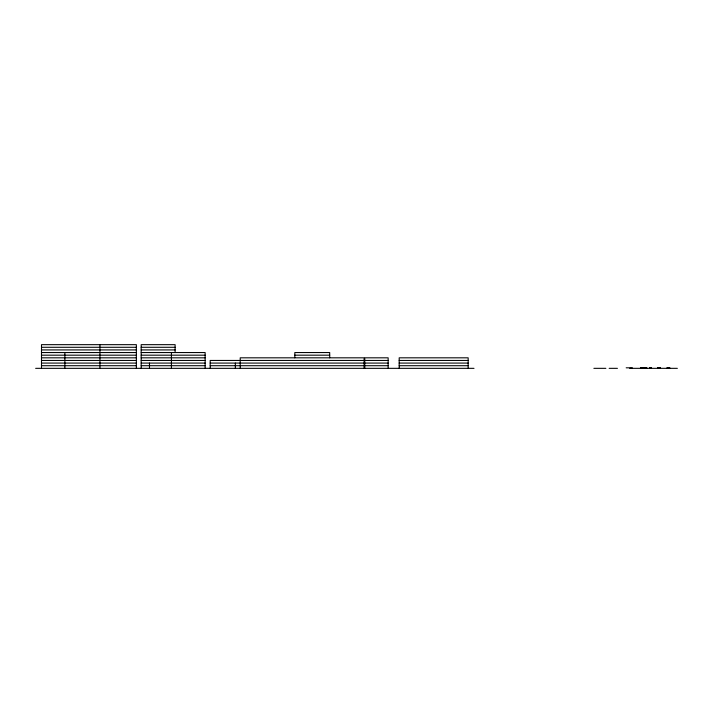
<?xml version="1.0" encoding="UTF-8"?>
<svg xmlns="http://www.w3.org/2000/svg" width="713" height="713" viewBox="0 0 713 713"><rect width="100%" height="100%" fill="white"/><g stroke="black" fill="none" stroke-linecap="round" stroke-linejoin="round"><path stroke-width="1.07" d="M41.497 347.293L136.361 347.293M141.174 347.293L175.113 347.293M41.497 349.923L136.361 349.923M141.174 349.923L175.113 349.923M41.497 352.552L136.361 352.552M141.174 352.552L205.139 352.552L205.139 368.336M41.497 355.181L136.361 355.181M141.174 355.181L205.139 355.181M294.817 355.181L329.7 355.181M41.497 357.819L136.361 357.819M141.174 357.819L205.139 357.819M41.497 360.448L136.361 360.448M141.174 360.448L205.139 360.448M364.111 360.448L210.192 360.448L210.192 368.336M364.771 360.448L388.148 360.448M399.182 360.448L468.165 360.448M41.497 363.077L136.361 363.077M141.174 363.077L205.139 363.077M210.192 363.077L364.111 363.077M364.771 363.077L388.148 363.077M399.182 363.077L468.165 363.077M41.497 365.707L136.361 365.707M141.174 365.707L205.139 365.707M210.192 365.707L364.111 365.707M364.771 365.707L388.148 365.707M399.182 365.707L468.165 365.707M626.192 367.81L632.386 367.81M640.506 367.944L646.7 367.944M649.775 367.944L651.459 367.944M657.858 367.944L660.158 367.944M667.19 367.944L669.694 367.944M640.506 368.077L646.7 368.077M649.775 368.077L651.459 368.077M657.858 368.077L660.158 368.077M667.19 368.077L669.694 368.077M640.506 368.202L646.7 368.202M649.775 368.202L651.459 368.202M657.858 368.202L660.158 368.202M667.19 368.202L669.694 368.202M35.65 368.336L474.011 368.336M593.876 368.336L605.863 368.336M609.152 368.336L617.431 368.336M629.722 368.336L677.35 368.336M669.694 368.336L669.694 367.81L667.19 367.81L667.19 368.336M660.158 368.336L660.158 367.81L657.858 367.81L657.858 368.336M651.459 368.336L651.459 367.81L649.775 367.81L649.775 368.336M646.7 368.336L646.7 367.81L640.506 367.81L640.506 368.336M468.165 368.336L468.165 357.819L399.182 357.819L399.182 368.336M388.148 368.336L388.148 357.819L364.771 357.819L364.771 368.336M364.111 368.336L364.111 357.819L240.21 357.819L240.21 368.336M329.7 357.819L329.7 352.552L294.817 352.552L294.817 357.819M235.352 363.077L235.352 368.336M175.113 352.552L175.113 344.664L141.174 344.664L141.174 368.336M171.432 352.552L171.432 368.336M149.489 363.077L149.489 368.336M136.361 368.336L136.361 344.664L41.497 344.664L41.497 368.336M99.945 344.664L99.945 368.336M64.874 352.552L64.874 368.336"/></g></svg>
